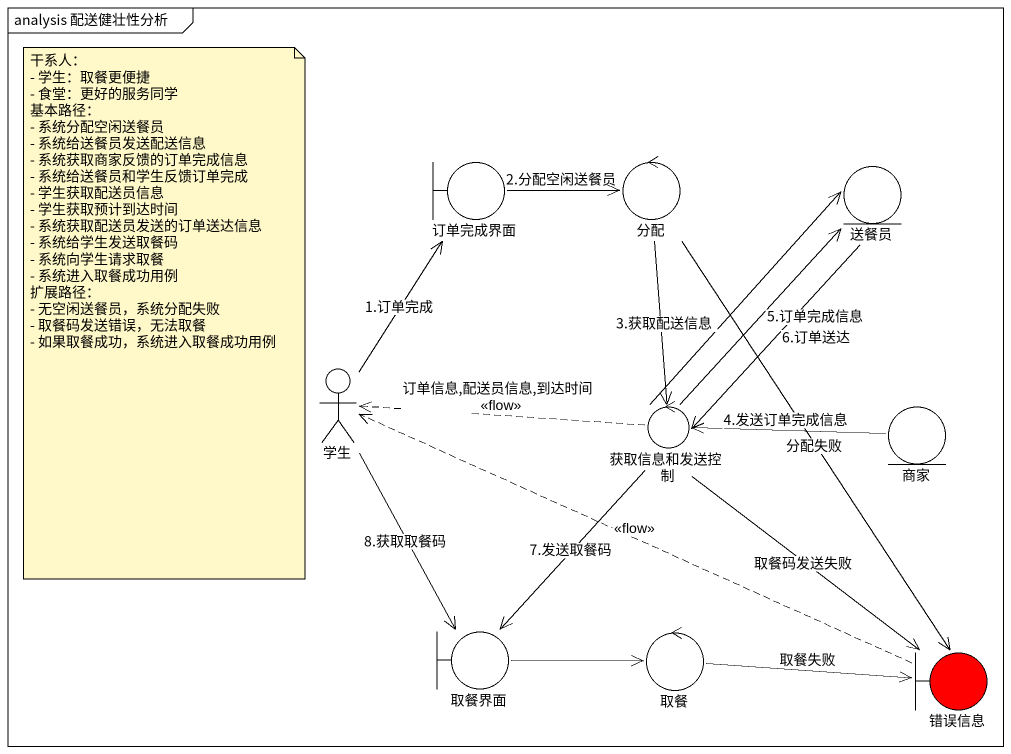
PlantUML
@startuml
mainframe analysis 配送健壮性分析
boundary 订单完成界面
control 分配
entity 送餐员
actor 学生
control 获取信息和发送控制
entity 商家
boundary 取餐界面
control 取餐
boundary 错误信息 #FF0000
订单完成界面 -right-> 分配 : 2.分配空闲送餐员
分配 --> 获取信息和发送控制
分配 --> 错误信息 : 分配失败
送餐员 --> 获取信息和发送控制 : 6.订单送达
学生 -up-> 订单完成界面 : 1.订单完成
学生 --> 取餐界面 : 8.获取取餐码
获取信息和发送控制 -up-> 送餐员 : 3.获取配送信息
获取信息和发送控制 -up-> 送餐员 : 5.订单完成信息
获取信息和发送控制 .left.> 学生 : 订单信息,配送员信息,到达时间\n<<flow>>
获取信息和发送控制 --> 取餐界面 : 7.发送取餐码
获取信息和发送控制 --> 错误信息 : 取餐码发送失败
商家 -left-> 获取信息和发送控制 : 4.发送订单完成信息
取餐界面 -right-> 取餐
取餐 -right-> 错误信息 : 取餐失败
错误信息 .left.> 学生 : <<flow>>
note as N1
  干系人：
  - 学生：取餐更便捷
  - 食堂：更好的服务同学
  基本路径：
  - 系统分配空闲送餐员
  - 系统给送餐员发送配送信息
  - 系统获取商家反馈的订单完成信息
  - 系统给送餐员和学生反馈订单完成
  - 学生获取配送员信息
  - 学生获取预计到达时间
  - 系统获取配送员发送的订单送达信息
  - 系统给学生发送取餐码
  - 系统向学生请求取餐
  - 系统进入取餐成功用例
  扩展路径：
  - 无空闲送餐员，系统分配失败
  - 取餐码发送错误，无法取餐
  - 如果取餐成功，系统进入取餐成功用例
end note
@enduml
